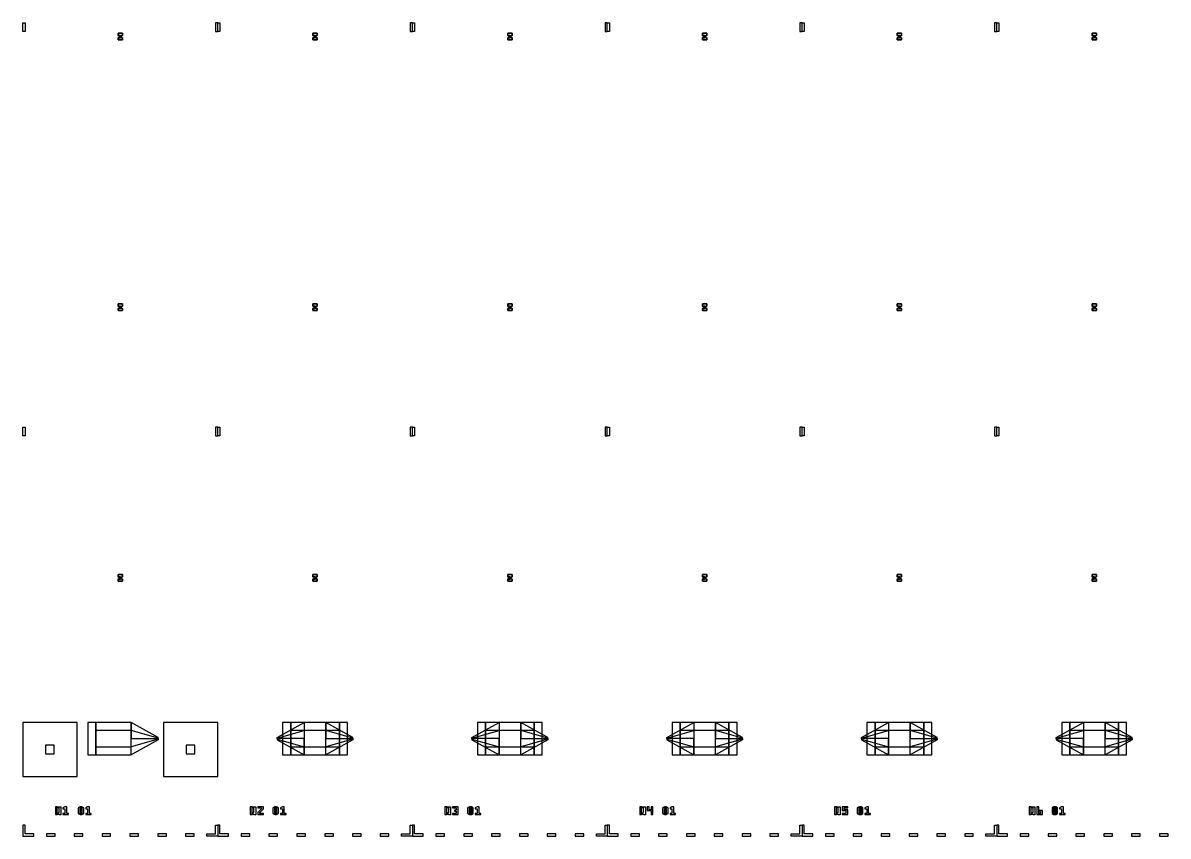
# Model space of a CAD drawing. Extents: x -50899 to 50899, y -48295 to 50898.
# Drawn here: x -27900 to -17317, y -39225 to -31714 of the extents above; entities that cross this region are included whole.
import ezdxf

# ---------------------------------------------------------------- set-up
doc = ezdxf.new("R2010")
doc.units = 0
doc.layers.add('GAP', color=1, linetype='continuous')
doc.layers.add('PIN', color=3, linetype='continuous')

# ---------------------------------------------------------------- blocks, each defined once
blk = doc.blocks.new('Q1')
at = {"layer": 'GAP'}
for points in [[(-100, 7331), (-100, 7411), (-80, 7411), (-80, 7331), (-100, 7331)], [(1700, 7331), (1700, 7411), (1680, 7411), (1680, 7331), (1700, 7331)], [(-100, 3596), (-100, 3676), (-80, 3676), (-80, 3596), (-100, 3596)], [(1700, 3596), (1700, 3676), (1680, 3676), (1680, 3596), (1700, 3596)], [(-100, -100), (0, -100), (0, -80), (-80, -80), (-80, 0), (-100, 0), (-100, -100)], [(1700, -100), (1600, -100), (1600, -80), (1680, -80), (1680, 0), (1700, 0), (1700, -100)], [(117, -100), (197, -100), (197, -80), (117, -80), (117, -100)], [(374, -100), (454, -100), (454, -80), (374, -80), (374, -100)], [(631, -100), (711, -100), (711, -80), (631, -80), (631, -100)], [(889, -100), (969, -100), (969, -80), (889, -80), (889, -100)], [(1146, -100), (1226, -100), (1226, -80), (1146, -80), (1146, -100)], [(1403, -100), (1483, -100), (1483, -80), (1403, -80), (1403, -100)]]:
    blk.add_lwpolyline(points, dxfattribs=at)
blk = doc.blocks.new('Q1GAP')
for points in [[(780, 7296), (780, 7316), (780, 7316), (780, 7296), (780, 7296)], [(820, 7316), (820, 7316), (780, 7316), (780, 7316), (820, 7316)], [(820, 7296), (820, 7316), (820, 7316), (820, 7296), (820, 7296)], [(798, 7286), (780, 7296), (780, 7296), (797, 7286), (798, 7286)], [(780, 7274), (800, 7284), (800, 7284), (780, 7274), (780, 7274)], [(780, 7254), (780, 7274), (780, 7274), (780, 7254), (780, 7254)], [(820, 7254), (820, 7254), (780, 7254), (780, 7254), (820, 7254)], [(803, 7286), (803, 7286), (797, 7286), (797, 7286), (803, 7286)], [(800, 7284), (800, 7286), (800, 7286), (800, 7284), (800, 7284)], [(800, 7284), (800, 7286), (800, 7286), (800, 7284), (800, 7284)], [(820, 7274), (800, 7284), (800, 7284), (820, 7274), (820, 7274)], [(802, 7286), (820, 7296), (820, 7296), (803, 7286), (802, 7286)], [(820, 7254), (820, 7274), (820, 7274), (820, 7254), (820, 7254)], [(780, 4796), (780, 4816), (780, 4816), (780, 4796), (780, 4796)], [(820, 4816), (820, 4816), (780, 4816), (780, 4816), (820, 4816)], [(798, 4786), (780, 4796), (780, 4796), (797, 4786), (798, 4786)], [(780, 4774), (800, 4784), (800, 4784), (780, 4774), (780, 4774)], [(780, 4754), (780, 4774), (780, 4774), (780, 4754), (780, 4754)], [(803, 4786), (803, 4786), (797, 4786), (797, 4786), (803, 4786)], [(800, 4784), (800, 4786), (800, 4786), (800, 4784), (800, 4784)], [(800, 4784), (800, 4786), (800, 4786), (800, 4784), (800, 4784)], [(820, 4774), (800, 4784), (800, 4784), (820, 4774), (820, 4774)], [(802, 4786), (820, 4796), (820, 4796), (803, 4786), (802, 4786)], [(820, 4796), (820, 4816), (820, 4816), (820, 4796), (820, 4796)], [(820, 4754), (820, 4774), (820, 4774), (820, 4754), (820, 4754)], [(820, 4754), (820, 4754), (780, 4754), (780, 4754), (820, 4754)], [(780, 2296), (780, 2316), (780, 2316), (780, 2296), (780, 2296)], [(820, 2316), (820, 2316), (780, 2316), (780, 2316), (820, 2316)], [(798, 2286), (780, 2296), (780, 2296), (797, 2286), (798, 2286)], [(780, 2274), (800, 2284), (800, 2284), (780, 2274), (780, 2274)], [(780, 2254), (780, 2274), (780, 2274), (780, 2254), (780, 2254)], [(820, 2254), (820, 2254), (780, 2254), (780, 2254), (820, 2254)], [(803, 2286), (803, 2286), (797, 2286), (797, 2286), (803, 2286)], [(800, 2284), (800, 2286), (800, 2286), (800, 2284), (800, 2284)], [(800, 2284), (800, 2286), (800, 2286), (800, 2284), (800, 2284)], [(820, 2274), (800, 2284), (800, 2284), (820, 2274), (820, 2274)], [(802, 2286), (820, 2296), (820, 2296), (803, 2286), (802, 2286)], [(820, 2296), (820, 2316), (820, 2316), (820, 2296), (820, 2296)], [(820, 2254), (820, 2274), (820, 2274), (820, 2254), (820, 2254)], [(-100, 950), (-100, 450), (400, 450), (400, 950), (-100, 950)], [(1200, 950), (1200, 450), (1700, 450), (1700, 950), (1200, 950)], [(2500, 800), (2250, 800), (2250, 810), (2500, 950), (2500, 800)], [(2500, 800), (2250, 800), (2250, 810), (2500, 950), (2500, 800)], [(2825, 950), (2500, 950), (2500, 650), (2825, 650), (2825, 950)], [(2825, 950), (2500, 950), (2500, 650), (2825, 650), (2825, 950)], [(2900, 950), (2825, 950), (2825, 650), (2900, 650), (2900, 950)], [(2900, 950), (2825, 950), (2825, 650), (2900, 650), (2900, 950)], [(2500, 800), (2250, 800), (2250, 790), (2500, 650), (2500, 800)], [(2500, 800), (2250, 800), (2250, 790), (2500, 650), (2500, 800)], [(110, 740), (110, 660), (190, 660), (190, 740), (110, 740)], [(1410, 740), (1410, 660), (1490, 660), (1490, 740), (1410, 740)]]:
    blk.add_lwpolyline(points)
at = {"layer": 'GAP'}
for points in [[(200, 100), (218, 100), (218, 170), (200, 170), (200, 100)], [(218, 109), (226, 109), (226, 118), (235, 118), (235, 161), (218, 161), (218, 170), (252, 170), (252, 96), (235, 96), (235, 100), (218, 100), (218, 109)], [(270, 100), (322, 100), (322, 109), (305, 109), (305, 170), (288, 170), (270, 161), (270, 152), (288, 152), (288, 109), (270, 109), (270, 100), (270, 100)]]:
    blk.add_lwpolyline(points, dxfattribs=at)
blk = doc.blocks.new('Q1PIN')
for points in [[(820, 7296.2), (820, 7316.2), (780, 7316.2), (780, 7296.2), (820, 7296.2)], [(800, 7286.2), (800, 7296.2), (780, 7296.2), (797.5, 7286.2), (800, 7286.2)], [(800, 7274), (800, 7284), (799.85, 7284), (780, 7274), (800, 7274)], [(820, 7254), (820, 7274), (780, 7274), (780, 7254), (820, 7254)], [(800.15, 7284), (800.15, 7286), (799.85, 7286), (799.85, 7284), (800.15, 7284)], [(800, 7286.2), (800, 7296.2), (820, 7296.2), (802.5, 7286.2), (800, 7286.2)], [(800, 7274), (800, 7284), (800.15, 7284), (820, 7274), (800, 7274)], [(820, 4796.2), (820, 4816.2), (780, 4816.2), (780, 4796.2), (820, 4796.2)], [(800, 4786.2), (800, 4796.2), (780, 4796.2), (797.5, 4786.2), (800, 4786.2)], [(800, 4774), (800, 4784), (799.85, 4784), (780, 4774), (800, 4774)], [(820, 4754), (820, 4774), (780, 4774), (780, 4754), (820, 4754)], [(800.15, 4784), (800.15, 4786), (799.85, 4786), (799.85, 4784), (800.15, 4784)], [(800, 4786.2), (800, 4796.2), (820, 4796.2), (802.5, 4786.2), (800, 4786.2)], [(800, 4774), (800, 4784), (800.15, 4784), (820, 4774), (800, 4774)], [(820, 2296.2), (820, 2316.2), (780, 2316.2), (780, 2296.2), (820, 2296.2)], [(800, 2286.2), (800, 2296.2), (780, 2296.2), (797.5, 2286.2), (800, 2286.2)], [(800, 2274), (800, 2284), (799.85, 2284), (780, 2274), (800, 2274)], [(820, 2254), (820, 2274), (780, 2274), (780, 2254), (820, 2254)], [(800.15, 2284), (800.15, 2286), (799.85, 2286), (799.85, 2284), (800.15, 2284)], [(800, 2286.2), (800, 2296.2), (820, 2296.2), (802.5, 2286.2), (800, 2286.2)], [(800, 2274), (800, 2284), (800.15, 2284), (820, 2274), (800, 2274)], [(2500, 800), (2250, 800), (2250, 805), (2500, 875), (2500, 800)], [(2500, 800), (2250, 800), (2250, 805), (2500, 875), (2500, 800)], [(2825, 875), (2500, 875), (2500, 725), (2825, 725), (2825, 875)], [(2825, 875), (2500, 875), (2500, 725), (2825, 725), (2825, 875)], [(2500, 800), (2250, 800), (2250, 795), (2500, 725), (2500, 800)], [(2500, 800), (2250, 800), (2250, 795), (2500, 725), (2500, 800)]]:
    blk.add_lwpolyline(points)
blk = doc.blocks.new('Q2')
at = {"layer": 'GAP'}
for points in [[(-100, 7331), (-100, 7411), (-80, 7411), (-80, 7331), (-100, 7331)], [(1700, 7331), (1700, 7411), (1680, 7411), (1680, 7331), (1700, 7331)], [(-100, 3596), (-100, 3676), (-80, 3676), (-80, 3596), (-100, 3596)], [(1700, 3596), (1700, 3676), (1680, 3676), (1680, 3596), (1700, 3596)], [(-100, -100), (0, -100), (0, -80), (-80, -80), (-80, 0), (-100, 0), (-100, -100)], [(1700, -100), (1600, -100), (1600, -80), (1680, -80), (1680, 0), (1700, 0), (1700, -100)], [(117, -100), (197, -100), (197, -80), (117, -80), (117, -100)], [(374, -100), (454, -100), (454, -80), (374, -80), (374, -100)], [(631, -100), (711, -100), (711, -80), (631, -80), (631, -100)], [(889, -100), (969, -100), (969, -80), (889, -80), (889, -100)], [(1146, -100), (1226, -100), (1226, -80), (1146, -80), (1146, -100)], [(1403, -100), (1483, -100), (1483, -80), (1403, -80), (1403, -100)]]:
    blk.add_lwpolyline(points, dxfattribs=at)
blk = doc.blocks.new('Q2GAP')
for points in [[(780, 7296), (780, 7316), (780, 7316), (780, 7296), (780, 7296)], [(820, 7316), (820, 7316), (780, 7316), (780, 7316), (820, 7316)], [(820, 7296), (820, 7316), (820, 7316), (820, 7296), (820, 7296)], [(798, 7286), (780, 7296), (780, 7296), (797, 7286), (798, 7286)], [(780, 7274), (800, 7284), (800, 7284), (780, 7274), (780, 7274)], [(780, 7254), (780, 7274), (780, 7274), (780, 7254), (780, 7254)], [(820, 7254), (820, 7254), (780, 7254), (780, 7254), (820, 7254)], [(803, 7286), (803, 7286), (797, 7286), (797, 7286), (803, 7286)], [(800, 7284), (800, 7286), (800, 7286), (800, 7284), (800, 7284)], [(800, 7284), (800, 7286), (800, 7286), (800, 7284), (800, 7284)], [(820, 7274), (800, 7284), (800, 7284), (820, 7274), (820, 7274)], [(802, 7286), (820, 7296), (820, 7296), (803, 7286), (802, 7286)], [(820, 7254), (820, 7274), (820, 7274), (820, 7254), (820, 7254)], [(780, 4796), (780, 4816), (780, 4816), (780, 4796), (780, 4796)], [(820, 4816), (820, 4816), (780, 4816), (780, 4816), (820, 4816)], [(798, 4786), (780, 4796), (780, 4796), (797, 4786), (798, 4786)], [(780, 4774), (800, 4784), (800, 4784), (780, 4774), (780, 4774)], [(780, 4754), (780, 4774), (780, 4774), (780, 4754), (780, 4754)], [(803, 4786), (803, 4786), (797, 4786), (797, 4786), (803, 4786)], [(800, 4784), (800, 4786), (800, 4786), (800, 4784), (800, 4784)], [(800, 4784), (800, 4786), (800, 4786), (800, 4784), (800, 4784)], [(820, 4774), (800, 4784), (800, 4784), (820, 4774), (820, 4774)], [(802, 4786), (820, 4796), (820, 4796), (803, 4786), (802, 4786)], [(820, 4796), (820, 4816), (820, 4816), (820, 4796), (820, 4796)], [(820, 4754), (820, 4774), (820, 4774), (820, 4754), (820, 4754)], [(820, 4754), (820, 4754), (780, 4754), (780, 4754), (820, 4754)], [(780, 2296), (780, 2316), (780, 2316), (780, 2296), (780, 2296)], [(820, 2316), (820, 2316), (780, 2316), (780, 2316), (820, 2316)], [(798, 2286), (780, 2296), (780, 2296), (797, 2286), (798, 2286)], [(780, 2274), (800, 2284), (800, 2284), (780, 2274), (780, 2274)], [(780, 2254), (780, 2274), (780, 2274), (780, 2254), (780, 2254)], [(820, 2254), (820, 2254), (780, 2254), (780, 2254), (820, 2254)], [(803, 2286), (803, 2286), (797, 2286), (797, 2286), (803, 2286)], [(800, 2284), (800, 2286), (800, 2286), (800, 2284), (800, 2284)], [(800, 2284), (800, 2286), (800, 2286), (800, 2284), (800, 2284)], [(820, 2274), (800, 2284), (800, 2284), (820, 2274), (820, 2274)], [(802, 2286), (820, 2296), (820, 2296), (803, 2286), (802, 2286)], [(820, 2296), (820, 2316), (820, 2316), (820, 2296), (820, 2296)], [(820, 2254), (820, 2274), (820, 2274), (820, 2254), (820, 2254)], [(-1300, 650), (-1225, 650), (-1225, 950), (-1300, 950), (-1300, 650)], [(-1300, 650), (-1225, 650), (-1225, 950), (-1300, 950), (-1300, 650)], [(-1225, 650), (-900, 650), (-900, 950), (-1225, 950), (-1225, 650)], [(-1225, 650), (-900, 650), (-900, 950), (-1225, 950), (-1225, 650)], [(-900, 800), (-650, 800), (-650, 810), (-900, 950), (-900, 800)], [(-900, 800), (-650, 800), (-650, 810), (-900, 950), (-900, 800)], [(2500, 800), (2250, 800), (2250, 810), (2500, 950), (2500, 800)], [(2500, 800), (2250, 800), (2250, 810), (2500, 950), (2500, 800)], [(2825, 950), (2500, 950), (2500, 650), (2825, 650), (2825, 950)], [(2825, 950), (2500, 950), (2500, 650), (2825, 650), (2825, 950)], [(2900, 950), (2825, 950), (2825, 650), (2900, 650), (2900, 950)], [(2900, 950), (2825, 950), (2825, 650), (2900, 650), (2900, 950)], [(-900, 800), (-650, 800), (-650, 790), (-900, 650), (-900, 800)], [(-900, 800), (-650, 800), (-650, 790), (-900, 650), (-900, 800)], [(2500, 800), (2250, 800), (2250, 790), (2500, 650), (2500, 800)], [(2500, 800), (2250, 800), (2250, 790), (2500, 650), (2500, 800)]]:
    blk.add_lwpolyline(points)
at = {"layer": 'GAP'}
for points in [[(200, 100), (218, 100), (218, 170), (200, 170), (200, 100)], [(218, 109), (226, 109), (226, 118), (235, 118), (235, 161), (218, 161), (218, 170), (252, 170), (252, 96), (235, 96), (235, 100), (218, 100), (218, 109)], [(270, 100), (322, 100), (322, 109), (288, 109), (288, 118), (322, 152), (322, 170), (270, 170), (270, 161), (305, 161), (305, 152), (270, 118), (270, 100), (270, 100)]]:
    blk.add_lwpolyline(points, dxfattribs=at)
blk = doc.blocks.new('Q2PIN')
for points in [[(820, 7296.15), (820, 7316.15), (780, 7316.15), (780, 7296.15), (820, 7296.15)], [(800, 7286.15), (800, 7296.15), (780, 7296.15), (797.5, 7286.15), (800, 7286.15)], [(800, 7274), (800, 7284), (799.85, 7284), (780, 7274), (800, 7274)], [(820, 7254), (820, 7274), (780, 7274), (780, 7254), (820, 7254)], [(800.15, 7284), (800.15, 7286), (799.85, 7286), (799.85, 7284), (800.15, 7284)], [(800, 7286.15), (800, 7296.15), (820, 7296.15), (802.5, 7286.15), (800, 7286.15)], [(800, 7274), (800, 7284), (800.15, 7284), (820, 7274), (800, 7274)], [(820, 4796.15), (820, 4816.15), (780, 4816.15), (780, 4796.15), (820, 4796.15)], [(800, 4786.15), (800, 4796.15), (780, 4796.15), (797.5, 4786.15), (800, 4786.15)], [(800, 4774), (800, 4784), (799.85, 4784), (780, 4774), (800, 4774)], [(820, 4754), (820, 4774), (780, 4774), (780, 4754), (820, 4754)], [(800.15, 4784), (800.15, 4786), (799.85, 4786), (799.85, 4784), (800.15, 4784)], [(800, 4786.15), (800, 4796.15), (820, 4796.15), (802.5, 4786.15), (800, 4786.15)], [(800, 4774), (800, 4784), (800.15, 4784), (820, 4774), (800, 4774)], [(820, 2296.15), (820, 2316.15), (780, 2316.15), (780, 2296.15), (820, 2296.15)], [(800, 2286.15), (800, 2296.15), (780, 2296.15), (797.5, 2286.15), (800, 2286.15)], [(800, 2274), (800, 2284), (799.85, 2284), (780, 2274), (800, 2274)], [(820, 2254), (820, 2274), (780, 2274), (780, 2254), (820, 2254)], [(800.15, 2284), (800.15, 2286), (799.85, 2286), (799.85, 2284), (800.15, 2284)], [(800, 2286.15), (800, 2296.15), (820, 2296.15), (802.5, 2286.15), (800, 2286.15)], [(800, 2274), (800, 2284), (800.15, 2284), (820, 2274), (800, 2274)], [(-1225, 725), (-900, 725), (-900, 875), (-1225, 875), (-1225, 725)], [(-1225, 725), (-900, 725), (-900, 875), (-1225, 875), (-1225, 725)], [(-900, 800), (-650, 800), (-650, 805), (-900, 875), (-900, 800)], [(-900, 800), (-650, 800), (-650, 805), (-900, 875), (-900, 800)], [(2500, 800), (2250, 800), (2250, 805), (2500, 875), (2500, 800)], [(2500, 800), (2250, 800), (2250, 805), (2500, 875), (2500, 800)], [(2825, 875), (2500, 875), (2500, 725), (2825, 725), (2825, 875)], [(2825, 875), (2500, 875), (2500, 725), (2825, 725), (2825, 875)], [(-900, 800), (-650, 800), (-650, 795), (-900, 725), (-900, 800)], [(-900, 800), (-650, 800), (-650, 795), (-900, 725), (-900, 800)], [(2500, 800), (2250, 800), (2250, 795), (2500, 725), (2500, 800)], [(2500, 800), (2250, 800), (2250, 795), (2500, 725), (2500, 800)]]:
    blk.add_lwpolyline(points)
blk = doc.blocks.new('Q3')
at = {"layer": 'GAP'}
for points in [[(-100, 7331), (-100, 7411), (-80, 7411), (-80, 7331), (-100, 7331)], [(1700, 7331), (1700, 7411), (1680, 7411), (1680, 7331), (1700, 7331)], [(-100, 3596), (-100, 3676), (-80, 3676), (-80, 3596), (-100, 3596)], [(1700, 3596), (1700, 3676), (1680, 3676), (1680, 3596), (1700, 3596)], [(-100, -100), (0, -100), (0, -80), (-80, -80), (-80, 0), (-100, 0), (-100, -100)], [(1700, -100), (1600, -100), (1600, -80), (1680, -80), (1680, 0), (1700, 0), (1700, -100)], [(117, -100), (197, -100), (197, -80), (117, -80), (117, -100)], [(374, -100), (454, -100), (454, -80), (374, -80), (374, -100)], [(631, -100), (711, -100), (711, -80), (631, -80), (631, -100)], [(889, -100), (969, -100), (969, -80), (889, -80), (889, -100)], [(1146, -100), (1226, -100), (1226, -80), (1146, -80), (1146, -100)], [(1403, -100), (1483, -100), (1483, -80), (1403, -80), (1403, -100)]]:
    blk.add_lwpolyline(points, dxfattribs=at)
blk = doc.blocks.new('Q3GAP')
for points in [[(780, 7296), (780, 7316), (780, 7316), (780, 7296), (780, 7296)], [(820, 7316), (820, 7316), (780, 7316), (780, 7316), (820, 7316)], [(820, 7296), (820, 7316), (820, 7316), (820, 7296), (820, 7296)], [(798, 7286), (780, 7296), (780, 7296), (797, 7286), (798, 7286)], [(780, 7274), (800, 7284), (800, 7284), (780, 7274), (780, 7274)], [(780, 7254), (780, 7274), (780, 7274), (780, 7254), (780, 7254)], [(820, 7254), (820, 7254), (780, 7254), (780, 7254), (820, 7254)], [(803, 7286), (803, 7286), (797, 7286), (797, 7286), (803, 7286)], [(800, 7284), (800, 7286), (800, 7286), (800, 7284), (800, 7284)], [(800, 7284), (800, 7286), (800, 7286), (800, 7284), (800, 7284)], [(820, 7274), (800, 7284), (800, 7284), (820, 7274), (820, 7274)], [(802, 7286), (820, 7296), (820, 7296), (803, 7286), (802, 7286)], [(820, 7254), (820, 7274), (820, 7274), (820, 7254), (820, 7254)], [(780, 4796), (780, 4816), (780, 4816), (780, 4796), (780, 4796)], [(820, 4816), (820, 4816), (780, 4816), (780, 4816), (820, 4816)], [(798, 4786), (780, 4796), (780, 4796), (797, 4786), (798, 4786)], [(780, 4774), (800, 4784), (800, 4784), (780, 4774), (780, 4774)], [(780, 4754), (780, 4774), (780, 4774), (780, 4754), (780, 4754)], [(803, 4786), (803, 4786), (797, 4786), (797, 4786), (803, 4786)], [(800, 4784), (800, 4786), (800, 4786), (800, 4784), (800, 4784)], [(800, 4784), (800, 4786), (800, 4786), (800, 4784), (800, 4784)], [(820, 4774), (800, 4784), (800, 4784), (820, 4774), (820, 4774)], [(802, 4786), (820, 4796), (820, 4796), (803, 4786), (802, 4786)], [(820, 4796), (820, 4816), (820, 4816), (820, 4796), (820, 4796)], [(820, 4754), (820, 4774), (820, 4774), (820, 4754), (820, 4754)], [(820, 4754), (820, 4754), (780, 4754), (780, 4754), (820, 4754)], [(780, 2296), (780, 2316), (780, 2316), (780, 2296), (780, 2296)], [(820, 2316), (820, 2316), (780, 2316), (780, 2316), (820, 2316)], [(798, 2286), (780, 2296), (780, 2296), (797, 2286), (798, 2286)], [(780, 2274), (800, 2284), (800, 2284), (780, 2274), (780, 2274)], [(780, 2254), (780, 2274), (780, 2274), (780, 2254), (780, 2254)], [(820, 2254), (820, 2254), (780, 2254), (780, 2254), (820, 2254)], [(803, 2286), (803, 2286), (797, 2286), (797, 2286), (803, 2286)], [(800, 2284), (800, 2286), (800, 2286), (800, 2284), (800, 2284)], [(800, 2284), (800, 2286), (800, 2286), (800, 2284), (800, 2284)], [(820, 2274), (800, 2284), (800, 2284), (820, 2274), (820, 2274)], [(802, 2286), (820, 2296), (820, 2296), (803, 2286), (802, 2286)], [(820, 2296), (820, 2316), (820, 2316), (820, 2296), (820, 2296)], [(820, 2254), (820, 2274), (820, 2274), (820, 2254), (820, 2254)], [(-1300, 650), (-1225, 650), (-1225, 950), (-1300, 950), (-1300, 650)], [(-1300, 650), (-1225, 650), (-1225, 950), (-1300, 950), (-1300, 650)], [(-1225, 650), (-900, 650), (-900, 950), (-1225, 950), (-1225, 650)], [(-1225, 650), (-900, 650), (-900, 950), (-1225, 950), (-1225, 650)], [(-900, 800), (-650, 800), (-650, 810), (-900, 950), (-900, 800)], [(-900, 800), (-650, 800), (-650, 810), (-900, 950), (-900, 800)], [(2500, 800), (2250, 800), (2250, 810), (2500, 950), (2500, 800)], [(2500, 800), (2250, 800), (2250, 810), (2500, 950), (2500, 800)], [(2825, 950), (2500, 950), (2500, 650), (2825, 650), (2825, 950)], [(2825, 950), (2500, 950), (2500, 650), (2825, 650), (2825, 950)], [(2900, 950), (2825, 950), (2825, 650), (2900, 650), (2900, 950)], [(2900, 950), (2825, 950), (2825, 650), (2900, 650), (2900, 950)], [(-900, 800), (-650, 800), (-650, 790), (-900, 650), (-900, 800)], [(-900, 800), (-650, 800), (-650, 790), (-900, 650), (-900, 800)], [(2500, 800), (2250, 800), (2250, 790), (2500, 650), (2500, 800)], [(2500, 800), (2250, 800), (2250, 790), (2500, 650), (2500, 800)]]:
    blk.add_lwpolyline(points)
at = {"layer": 'GAP'}
for points in [[(200, 100), (218, 100), (218, 170), (200, 170), (200, 100)], [(218, 109), (226, 109), (226, 118), (235, 118), (235, 161), (218, 161), (218, 170), (252, 170), (252, 96), (235, 96), (235, 100), (218, 100), (218, 109)], [(270, 100), (322, 100), (322, 170), (270, 170), (270, 161), (305, 161), (305, 139), (288, 139), (288, 131), (305, 131), (305, 109), (270, 109), (270, 100), (270, 100)]]:
    blk.add_lwpolyline(points, dxfattribs=at)
blk = doc.blocks.new('Q3PIN')
for points in [[(820, 7296.2), (820, 7316.2), (780, 7316.2), (780, 7296.2), (820, 7296.2)], [(800, 7286.2), (800, 7296.2), (780, 7296.2), (797.5, 7286.2), (800, 7286.2)], [(800, 7274), (800, 7284), (799.825, 7284), (780, 7274), (800, 7274)], [(820, 7254), (820, 7274), (780, 7274), (780, 7254), (820, 7254)], [(800.175, 7284), (800.175, 7286), (799.825, 7286), (799.825, 7284), (800.175, 7284)], [(800, 7286.2), (800, 7296.2), (820, 7296.2), (802.5, 7286.2), (800, 7286.2)], [(800, 7274), (800, 7284), (800.175, 7284), (820, 7274), (800, 7274)], [(820, 4796.2), (820, 4816.2), (780, 4816.2), (780, 4796.2), (820, 4796.2)], [(800, 4786.2), (800, 4796.2), (780, 4796.2), (797.5, 4786.2), (800, 4786.2)], [(800, 4774), (800, 4784), (799.825, 4784), (780, 4774), (800, 4774)], [(820, 4754), (820, 4774), (780, 4774), (780, 4754), (820, 4754)], [(800.175, 4784), (800.175, 4786), (799.825, 4786), (799.825, 4784), (800.175, 4784)], [(800, 4786.2), (800, 4796.2), (820, 4796.2), (802.5, 4786.2), (800, 4786.2)], [(800, 4774), (800, 4784), (800.175, 4784), (820, 4774), (800, 4774)], [(820, 2296.2), (820, 2316.2), (780, 2316.2), (780, 2296.2), (820, 2296.2)], [(800, 2286.2), (800, 2296.2), (780, 2296.2), (797.5, 2286.2), (800, 2286.2)], [(800, 2274), (800, 2284), (799.825, 2284), (780, 2274), (800, 2274)], [(820, 2254), (820, 2274), (780, 2274), (780, 2254), (820, 2254)], [(800.175, 2284), (800.175, 2286), (799.825, 2286), (799.825, 2284), (800.175, 2284)], [(800, 2286.2), (800, 2296.2), (820, 2296.2), (802.5, 2286.2), (800, 2286.2)], [(800, 2274), (800, 2284), (800.175, 2284), (820, 2274), (800, 2274)], [(-1225, 725), (-900, 725), (-900, 875), (-1225, 875), (-1225, 725)], [(-1225, 725), (-900, 725), (-900, 875), (-1225, 875), (-1225, 725)], [(-900, 800), (-650, 800), (-650, 805), (-900, 875), (-900, 800)], [(-900, 800), (-650, 800), (-650, 805), (-900, 875), (-900, 800)], [(2500, 800), (2250, 800), (2250, 805), (2500, 875), (2500, 800)], [(2500, 800), (2250, 800), (2250, 805), (2500, 875), (2500, 800)], [(2825, 875), (2500, 875), (2500, 725), (2825, 725), (2825, 875)], [(2825, 875), (2500, 875), (2500, 725), (2825, 725), (2825, 875)], [(-900, 800), (-650, 800), (-650, 795), (-900, 725), (-900, 800)], [(-900, 800), (-650, 800), (-650, 795), (-900, 725), (-900, 800)], [(2500, 800), (2250, 800), (2250, 795), (2500, 725), (2500, 800)], [(2500, 800), (2250, 800), (2250, 795), (2500, 725), (2500, 800)]]:
    blk.add_lwpolyline(points)
blk = doc.blocks.new('Q4')
at = {"layer": 'GAP'}
for points in [[(-100, 7331), (-100, 7411), (-80, 7411), (-80, 7331), (-100, 7331)], [(1700, 7331), (1700, 7411), (1680, 7411), (1680, 7331), (1700, 7331)], [(-100, 3596), (-100, 3676), (-80, 3676), (-80, 3596), (-100, 3596)], [(1700, 3596), (1700, 3676), (1680, 3676), (1680, 3596), (1700, 3596)], [(-100, -100), (0, -100), (0, -80), (-80, -80), (-80, 0), (-100, 0), (-100, -100)], [(1700, -100), (1600, -100), (1600, -80), (1680, -80), (1680, 0), (1700, 0), (1700, -100)], [(117, -100), (197, -100), (197, -80), (117, -80), (117, -100)], [(374, -100), (454, -100), (454, -80), (374, -80), (374, -100)], [(631, -100), (711, -100), (711, -80), (631, -80), (631, -100)], [(889, -100), (969, -100), (969, -80), (889, -80), (889, -100)], [(1146, -100), (1226, -100), (1226, -80), (1146, -80), (1146, -100)], [(1403, -100), (1483, -100), (1483, -80), (1403, -80), (1403, -100)]]:
    blk.add_lwpolyline(points, dxfattribs=at)
blk = doc.blocks.new('Q4GAP')
for points in [[(780, 7296), (780, 7316), (780, 7316), (780, 7296), (780, 7296)], [(820, 7316), (820, 7316), (780, 7316), (780, 7316), (820, 7316)], [(820, 7296), (820, 7316), (820, 7316), (820, 7296), (820, 7296)], [(798, 7286), (780, 7296), (780, 7296), (797, 7286), (798, 7286)], [(780, 7274), (800, 7284), (800, 7284), (780, 7274), (780, 7274)], [(780, 7254), (780, 7274), (780, 7274), (780, 7254), (780, 7254)], [(820, 7254), (820, 7254), (780, 7254), (780, 7254), (820, 7254)], [(803, 7286), (803, 7286), (797, 7286), (797, 7286), (803, 7286)], [(800, 7284), (800, 7286), (800, 7286), (800, 7284), (800, 7284)], [(800, 7284), (800, 7286), (800, 7286), (800, 7284), (800, 7284)], [(820, 7274), (800, 7284), (800, 7284), (820, 7274), (820, 7274)], [(802, 7286), (820, 7296), (820, 7296), (803, 7286), (802, 7286)], [(820, 7254), (820, 7274), (820, 7274), (820, 7254), (820, 7254)], [(780, 4796), (780, 4816), (780, 4816), (780, 4796), (780, 4796)], [(820, 4816), (820, 4816), (780, 4816), (780, 4816), (820, 4816)], [(798, 4786), (780, 4796), (780, 4796), (797, 4786), (798, 4786)], [(780, 4774), (800, 4784), (800, 4784), (780, 4774), (780, 4774)], [(780, 4754), (780, 4774), (780, 4774), (780, 4754), (780, 4754)], [(803, 4786), (803, 4786), (797, 4786), (797, 4786), (803, 4786)], [(800, 4784), (800, 4786), (800, 4786), (800, 4784), (800, 4784)], [(800, 4784), (800, 4786), (800, 4786), (800, 4784), (800, 4784)], [(820, 4774), (800, 4784), (800, 4784), (820, 4774), (820, 4774)], [(802, 4786), (820, 4796), (820, 4796), (803, 4786), (802, 4786)], [(820, 4796), (820, 4816), (820, 4816), (820, 4796), (820, 4796)], [(820, 4754), (820, 4774), (820, 4774), (820, 4754), (820, 4754)], [(820, 4754), (820, 4754), (780, 4754), (780, 4754), (820, 4754)], [(780, 2296), (780, 2316), (780, 2316), (780, 2296), (780, 2296)], [(820, 2316), (820, 2316), (780, 2316), (780, 2316), (820, 2316)], [(798, 2286), (780, 2296), (780, 2296), (797, 2286), (798, 2286)], [(780, 2274), (800, 2284), (800, 2284), (780, 2274), (780, 2274)], [(780, 2254), (780, 2274), (780, 2274), (780, 2254), (780, 2254)], [(820, 2254), (820, 2254), (780, 2254), (780, 2254), (820, 2254)], [(803, 2286), (803, 2286), (797, 2286), (797, 2286), (803, 2286)], [(800, 2284), (800, 2286), (800, 2286), (800, 2284), (800, 2284)], [(800, 2284), (800, 2286), (800, 2286), (800, 2284), (800, 2284)], [(820, 2274), (800, 2284), (800, 2284), (820, 2274), (820, 2274)], [(802, 2286), (820, 2296), (820, 2296), (803, 2286), (802, 2286)], [(820, 2296), (820, 2316), (820, 2316), (820, 2296), (820, 2296)], [(820, 2254), (820, 2274), (820, 2274), (820, 2254), (820, 2254)], [(-1300, 650), (-1225, 650), (-1225, 950), (-1300, 950), (-1300, 650)], [(-1300, 650), (-1225, 650), (-1225, 950), (-1300, 950), (-1300, 650)], [(-1225, 650), (-900, 650), (-900, 950), (-1225, 950), (-1225, 650)], [(-1225, 650), (-900, 650), (-900, 950), (-1225, 950), (-1225, 650)], [(-900, 800), (-650, 800), (-650, 810), (-900, 950), (-900, 800)], [(-900, 800), (-650, 800), (-650, 810), (-900, 950), (-900, 800)], [(2500, 800), (2250, 800), (2250, 810), (2500, 950), (2500, 800)], [(2500, 800), (2250, 800), (2250, 810), (2500, 950), (2500, 800)], [(2825, 950), (2500, 950), (2500, 650), (2825, 650), (2825, 950)], [(2825, 950), (2500, 950), (2500, 650), (2825, 650), (2825, 950)], [(2900, 950), (2825, 950), (2825, 650), (2900, 650), (2900, 950)], [(2900, 950), (2825, 950), (2825, 650), (2900, 650), (2900, 950)], [(-900, 800), (-650, 800), (-650, 790), (-900, 650), (-900, 800)], [(-900, 800), (-650, 800), (-650, 790), (-900, 650), (-900, 800)], [(2500, 800), (2250, 800), (2250, 790), (2500, 650), (2500, 800)], [(2500, 800), (2250, 800), (2250, 790), (2500, 650), (2500, 800)]]:
    blk.add_lwpolyline(points)
at = {"layer": 'GAP'}
for points in [[(200, 100), (218, 100), (218, 170), (200, 170), (200, 100)], [(218, 109), (226, 109), (226, 118), (235, 118), (235, 161), (218, 161), (218, 170), (252, 170), (252, 96), (235, 96), (235, 100), (218, 100), (218, 109)], [(305, 100), (322, 100), (322, 170), (305, 170), (305, 144), (288, 144), (288, 170), (270, 170), (270, 135), (305, 135), (305, 100), (305, 100)]]:
    blk.add_lwpolyline(points, dxfattribs=at)
blk = doc.blocks.new('Q4PIN')
for points in [[(820, 7296.15), (820, 7316.15), (780, 7316.15), (780, 7296.15), (820, 7296.15)], [(800, 7286.15), (800, 7296.15), (780, 7296.15), (797.5, 7286.15), (800, 7286.15)], [(800, 7274), (800, 7284), (799.825, 7284), (780, 7274), (800, 7274)], [(820, 7254), (820, 7274), (780, 7274), (780, 7254), (820, 7254)], [(800.175, 7284), (800.175, 7286), (799.825, 7286), (799.825, 7284), (800.175, 7284)], [(800, 7286.15), (800, 7296.15), (820, 7296.15), (802.5, 7286.15), (800, 7286.15)], [(800, 7274), (800, 7284), (800.175, 7284), (820, 7274), (800, 7274)], [(820, 4796.15), (820, 4816.15), (780, 4816.15), (780, 4796.15), (820, 4796.15)], [(800, 4786.15), (800, 4796.15), (780, 4796.15), (797.5, 4786.15), (800, 4786.15)], [(800, 4774), (800, 4784), (799.825, 4784), (780, 4774), (800, 4774)], [(820, 4754), (820, 4774), (780, 4774), (780, 4754), (820, 4754)], [(800.175, 4784), (800.175, 4786), (799.825, 4786), (799.825, 4784), (800.175, 4784)], [(800, 4786.15), (800, 4796.15), (820, 4796.15), (802.5, 4786.15), (800, 4786.15)], [(800, 4774), (800, 4784), (800.175, 4784), (820, 4774), (800, 4774)], [(820, 2296.15), (820, 2316.15), (780, 2316.15), (780, 2296.15), (820, 2296.15)], [(800, 2286.15), (800, 2296.15), (780, 2296.15), (797.5, 2286.15), (800, 2286.15)], [(800, 2274), (800, 2284), (799.825, 2284), (780, 2274), (800, 2274)], [(820, 2254), (820, 2274), (780, 2274), (780, 2254), (820, 2254)], [(800.175, 2284), (800.175, 2286), (799.825, 2286), (799.825, 2284), (800.175, 2284)], [(800, 2286.15), (800, 2296.15), (820, 2296.15), (802.5, 2286.15), (800, 2286.15)], [(800, 2274), (800, 2284), (800.175, 2284), (820, 2274), (800, 2274)], [(-1225, 725), (-900, 725), (-900, 875), (-1225, 875), (-1225, 725)], [(-1225, 725), (-900, 725), (-900, 875), (-1225, 875), (-1225, 725)], [(-900, 800), (-650, 800), (-650, 805), (-900, 875), (-900, 800)], [(-900, 800), (-650, 800), (-650, 805), (-900, 875), (-900, 800)], [(2500, 800), (2250, 800), (2250, 805), (2500, 875), (2500, 800)], [(2500, 800), (2250, 800), (2250, 805), (2500, 875), (2500, 800)], [(2825, 875), (2500, 875), (2500, 725), (2825, 725), (2825, 875)], [(2825, 875), (2500, 875), (2500, 725), (2825, 725), (2825, 875)], [(-900, 800), (-650, 800), (-650, 795), (-900, 725), (-900, 800)], [(-900, 800), (-650, 800), (-650, 795), (-900, 725), (-900, 800)], [(2500, 800), (2250, 800), (2250, 795), (2500, 725), (2500, 800)], [(2500, 800), (2250, 800), (2250, 795), (2500, 725), (2500, 800)]]:
    blk.add_lwpolyline(points)
blk = doc.blocks.new('Q5')
at = {"layer": 'GAP'}
for points in [[(-100, 7331), (-100, 7411), (-80, 7411), (-80, 7331), (-100, 7331)], [(1700, 7331), (1700, 7411), (1680, 7411), (1680, 7331), (1700, 7331)], [(-100, 3596), (-100, 3676), (-80, 3676), (-80, 3596), (-100, 3596)], [(1700, 3596), (1700, 3676), (1680, 3676), (1680, 3596), (1700, 3596)], [(-100, -100), (0, -100), (0, -80), (-80, -80), (-80, 0), (-100, 0), (-100, -100)], [(1700, -100), (1600, -100), (1600, -80), (1680, -80), (1680, 0), (1700, 0), (1700, -100)], [(117, -100), (197, -100), (197, -80), (117, -80), (117, -100)], [(374, -100), (454, -100), (454, -80), (374, -80), (374, -100)], [(631, -100), (711, -100), (711, -80), (631, -80), (631, -100)], [(889, -100), (969, -100), (969, -80), (889, -80), (889, -100)], [(1146, -100), (1226, -100), (1226, -80), (1146, -80), (1146, -100)], [(1403, -100), (1483, -100), (1483, -80), (1403, -80), (1403, -100)]]:
    blk.add_lwpolyline(points, dxfattribs=at)
blk = doc.blocks.new('Q5GAP')
for points in [[(780, 7296), (780, 7316), (780, 7316), (780, 7296), (780, 7296)], [(820, 7316), (820, 7316), (780, 7316), (780, 7316), (820, 7316)], [(820, 7296), (820, 7316), (820, 7316), (820, 7296), (820, 7296)], [(798, 7286), (780, 7296), (780, 7296), (797, 7286), (798, 7286)], [(780, 7274), (800, 7284), (800, 7284), (780, 7274), (780, 7274)], [(780, 7254), (780, 7274), (780, 7274), (780, 7254), (780, 7254)], [(820, 7254), (820, 7254), (780, 7254), (780, 7254), (820, 7254)], [(803, 7286), (803, 7286), (797, 7286), (797, 7286), (803, 7286)], [(800, 7284), (800, 7286), (800, 7286), (800, 7284), (800, 7284)], [(800, 7284), (800, 7286), (800, 7286), (800, 7284), (800, 7284)], [(820, 7274), (800, 7284), (800, 7284), (820, 7274), (820, 7274)], [(802, 7286), (820, 7296), (820, 7296), (803, 7286), (802, 7286)], [(820, 7254), (820, 7274), (820, 7274), (820, 7254), (820, 7254)], [(780, 4796), (780, 4816), (780, 4816), (780, 4796), (780, 4796)], [(820, 4816), (820, 4816), (780, 4816), (780, 4816), (820, 4816)], [(798, 4786), (780, 4796), (780, 4796), (797, 4786), (798, 4786)], [(780, 4774), (800, 4784), (800, 4784), (780, 4774), (780, 4774)], [(780, 4754), (780, 4774), (780, 4774), (780, 4754), (780, 4754)], [(803, 4786), (803, 4786), (797, 4786), (797, 4786), (803, 4786)], [(800, 4784), (800, 4786), (800, 4786), (800, 4784), (800, 4784)], [(800, 4784), (800, 4786), (800, 4786), (800, 4784), (800, 4784)], [(820, 4774), (800, 4784), (800, 4784), (820, 4774), (820, 4774)], [(802, 4786), (820, 4796), (820, 4796), (803, 4786), (802, 4786)], [(820, 4796), (820, 4816), (820, 4816), (820, 4796), (820, 4796)], [(820, 4754), (820, 4774), (820, 4774), (820, 4754), (820, 4754)], [(820, 4754), (820, 4754), (780, 4754), (780, 4754), (820, 4754)], [(780, 2296), (780, 2316), (780, 2316), (780, 2296), (780, 2296)], [(820, 2316), (820, 2316), (780, 2316), (780, 2316), (820, 2316)], [(798, 2286), (780, 2296), (780, 2296), (797, 2286), (798, 2286)], [(780, 2274), (800, 2284), (800, 2284), (780, 2274), (780, 2274)], [(780, 2254), (780, 2274), (780, 2274), (780, 2254), (780, 2254)], [(820, 2254), (820, 2254), (780, 2254), (780, 2254), (820, 2254)], [(803, 2286), (803, 2286), (797, 2286), (797, 2286), (803, 2286)], [(800, 2284), (800, 2286), (800, 2286), (800, 2284), (800, 2284)], [(800, 2284), (800, 2286), (800, 2286), (800, 2284), (800, 2284)], [(820, 2274), (800, 2284), (800, 2284), (820, 2274), (820, 2274)], [(802, 2286), (820, 2296), (820, 2296), (803, 2286), (802, 2286)], [(820, 2296), (820, 2316), (820, 2316), (820, 2296), (820, 2296)], [(820, 2254), (820, 2274), (820, 2274), (820, 2254), (820, 2254)], [(-1300, 650), (-1225, 650), (-1225, 950), (-1300, 950), (-1300, 650)], [(-1300, 650), (-1225, 650), (-1225, 950), (-1300, 950), (-1300, 650)], [(-1225, 650), (-900, 650), (-900, 950), (-1225, 950), (-1225, 650)], [(-1225, 650), (-900, 650), (-900, 950), (-1225, 950), (-1225, 650)], [(-900, 800), (-650, 800), (-650, 810), (-900, 950), (-900, 800)], [(-900, 800), (-650, 800), (-650, 810), (-900, 950), (-900, 800)], [(2500, 800), (2250, 800), (2250, 810), (2500, 950), (2500, 800)], [(2500, 800), (2250, 800), (2250, 810), (2500, 950), (2500, 800)], [(2825, 950), (2500, 950), (2500, 650), (2825, 650), (2825, 950)], [(2825, 950), (2500, 950), (2500, 650), (2825, 650), (2825, 950)], [(2900, 950), (2825, 950), (2825, 650), (2900, 650), (2900, 950)], [(2900, 950), (2825, 950), (2825, 650), (2900, 650), (2900, 950)], [(-900, 800), (-650, 800), (-650, 790), (-900, 650), (-900, 800)], [(-900, 800), (-650, 800), (-650, 790), (-900, 650), (-900, 800)], [(2500, 800), (2250, 800), (2250, 790), (2500, 650), (2500, 800)], [(2500, 800), (2250, 800), (2250, 790), (2500, 650), (2500, 800)]]:
    blk.add_lwpolyline(points)
at = {"layer": 'GAP'}
for points in [[(200, 100), (218, 100), (218, 170), (200, 170), (200, 100)], [(218, 109), (226, 109), (226, 118), (235, 118), (235, 161), (218, 161), (218, 170), (252, 170), (252, 96), (235, 96), (235, 100), (218, 100), (218, 109)], [(270, 100), (322, 100), (322, 144), (288, 144), (288, 161), (322, 161), (322, 170), (270, 170), (270, 135), (305, 135), (305, 109), (270, 109), (270, 100), (270, 100)]]:
    blk.add_lwpolyline(points, dxfattribs=at)
blk = doc.blocks.new('Q5PIN')
for points in [[(820, 7296.2), (820, 7316.2), (780, 7316.2), (780, 7296.2), (820, 7296.2)], [(800, 7286.2), (800, 7296.2), (780, 7296.2), (797.5, 7286.2), (800, 7286.2)], [(800, 7274), (800, 7284), (799.795, 7284), (780, 7274), (800, 7274)], [(820, 7254), (820, 7274), (780, 7274), (780, 7254), (820, 7254)], [(800.205, 7284), (800.205, 7286), (799.795, 7286), (799.795, 7284), (800.205, 7284)], [(800, 7286.2), (800, 7296.2), (820, 7296.2), (802.5, 7286.2), (800, 7286.2)], [(800, 7274), (800, 7284), (800.205, 7284), (820, 7274), (800, 7274)], [(820, 4796.2), (820, 4816.2), (780, 4816.2), (780, 4796.2), (820, 4796.2)], [(800, 4786.2), (800, 4796.2), (780, 4796.2), (797.5, 4786.2), (800, 4786.2)], [(800, 4774), (800, 4784), (799.795, 4784), (780, 4774), (800, 4774)], [(820, 4754), (820, 4774), (780, 4774), (780, 4754), (820, 4754)], [(800.205, 4784), (800.205, 4786), (799.795, 4786), (799.795, 4784), (800.205, 4784)], [(800, 4786.2), (800, 4796.2), (820, 4796.2), (802.5, 4786.2), (800, 4786.2)], [(800, 4774), (800, 4784), (800.205, 4784), (820, 4774), (800, 4774)], [(820, 2296.2), (820, 2316.2), (780, 2316.2), (780, 2296.2), (820, 2296.2)], [(800, 2286.2), (800, 2296.2), (780, 2296.2), (797.5, 2286.2), (800, 2286.2)], [(800, 2274), (800, 2284), (799.795, 2284), (780, 2274), (800, 2274)], [(820, 2254), (820, 2274), (780, 2274), (780, 2254), (820, 2254)], [(800.205, 2284), (800.205, 2286), (799.795, 2286), (799.795, 2284), (800.205, 2284)], [(800, 2286.2), (800, 2296.2), (820, 2296.2), (802.5, 2286.2), (800, 2286.2)], [(800, 2274), (800, 2284), (800.205, 2284), (820, 2274), (800, 2274)], [(-1225, 725), (-900, 725), (-900, 875), (-1225, 875), (-1225, 725)], [(-1225, 725), (-900, 725), (-900, 875), (-1225, 875), (-1225, 725)], [(-900, 800), (-650, 800), (-650, 805), (-900, 875), (-900, 800)], [(-900, 800), (-650, 800), (-650, 805), (-900, 875), (-900, 800)], [(2500, 800), (2250, 800), (2250, 805), (2500, 875), (2500, 800)], [(2500, 800), (2250, 800), (2250, 805), (2500, 875), (2500, 800)], [(2825, 875), (2500, 875), (2500, 725), (2825, 725), (2825, 875)], [(2825, 875), (2500, 875), (2500, 725), (2825, 725), (2825, 875)], [(-900, 800), (-650, 800), (-650, 795), (-900, 725), (-900, 800)], [(-900, 800), (-650, 800), (-650, 795), (-900, 725), (-900, 800)], [(2500, 800), (2250, 800), (2250, 795), (2500, 725), (2500, 800)], [(2500, 800), (2250, 800), (2250, 795), (2500, 725), (2500, 800)]]:
    blk.add_lwpolyline(points)
blk = doc.blocks.new('Q6')
at = {"layer": 'GAP'}
for points in [[(-100, 7331), (-100, 7411), (-80, 7411), (-80, 7331), (-100, 7331)], [(-100, 3596), (-100, 3676), (-80, 3676), (-80, 3596), (-100, 3596)], [(-100, -100), (0, -100), (0, -80), (-80, -80), (-80, 0), (-100, 0), (-100, -100)], [(117, -100), (197, -100), (197, -80), (117, -80), (117, -100)], [(374, -100), (454, -100), (454, -80), (374, -80), (374, -100)], [(631, -100), (711, -100), (711, -80), (631, -80), (631, -100)], [(889, -100), (969, -100), (969, -80), (889, -80), (889, -100)], [(1146, -100), (1226, -100), (1226, -80), (1146, -80), (1146, -100)], [(1403, -100), (1483, -100), (1483, -80), (1403, -80), (1403, -100)]]:
    blk.add_lwpolyline(points, dxfattribs=at)
blk = doc.blocks.new('Q6GAP')
for points in [[(780, 7296), (780, 7316), (780, 7316), (780, 7296), (780, 7296)], [(820, 7316), (820, 7316), (780, 7316), (780, 7316), (820, 7316)], [(820, 7296), (820, 7316), (820, 7316), (820, 7296), (820, 7296)], [(798, 7286), (780, 7296), (780, 7296), (797, 7286), (798, 7286)], [(780, 7274), (800, 7284), (800, 7284), (780, 7274), (780, 7274)], [(780, 7254), (780, 7274), (780, 7274), (780, 7254), (780, 7254)], [(820, 7254), (820, 7254), (780, 7254), (780, 7254), (820, 7254)], [(803, 7286), (803, 7286), (797, 7286), (797, 7286), (803, 7286)], [(800, 7284), (800, 7286), (800, 7286), (800, 7284), (800, 7284)], [(800, 7284), (800, 7286), (800, 7286), (800, 7284), (800, 7284)], [(820, 7274), (800, 7284), (800, 7284), (820, 7274), (820, 7274)], [(802, 7286), (820, 7296), (820, 7296), (803, 7286), (802, 7286)], [(820, 7254), (820, 7274), (820, 7274), (820, 7254), (820, 7254)], [(780, 4796), (780, 4816), (780, 4816), (780, 4796), (780, 4796)], [(820, 4816), (820, 4816), (780, 4816), (780, 4816), (820, 4816)], [(798, 4786), (780, 4796), (780, 4796), (797, 4786), (798, 4786)], [(780, 4774), (800, 4784), (800, 4784), (780, 4774), (780, 4774)], [(780, 4754), (780, 4774), (780, 4774), (780, 4754), (780, 4754)], [(803, 4786), (803, 4786), (797, 4786), (797, 4786), (803, 4786)], [(800, 4784), (800, 4786), (800, 4786), (800, 4784), (800, 4784)], [(800, 4784), (800, 4786), (800, 4786), (800, 4784), (800, 4784)], [(820, 4774), (800, 4784), (800, 4784), (820, 4774), (820, 4774)], [(802, 4786), (820, 4796), (820, 4796), (803, 4786), (802, 4786)], [(820, 4796), (820, 4816), (820, 4816), (820, 4796), (820, 4796)], [(820, 4754), (820, 4774), (820, 4774), (820, 4754), (820, 4754)], [(820, 4754), (820, 4754), (780, 4754), (780, 4754), (820, 4754)], [(780, 2296), (780, 2316), (780, 2316), (780, 2296), (780, 2296)], [(820, 2316), (820, 2316), (780, 2316), (780, 2316), (820, 2316)], [(798, 2286), (780, 2296), (780, 2296), (797, 2286), (798, 2286)], [(780, 2274), (800, 2284), (800, 2284), (780, 2274), (780, 2274)], [(780, 2254), (780, 2274), (780, 2274), (780, 2254), (780, 2254)], [(820, 2254), (820, 2254), (780, 2254), (780, 2254), (820, 2254)], [(803, 2286), (803, 2286), (797, 2286), (797, 2286), (803, 2286)], [(800, 2284), (800, 2286), (800, 2286), (800, 2284), (800, 2284)], [(800, 2284), (800, 2286), (800, 2286), (800, 2284), (800, 2284)], [(820, 2274), (800, 2284), (800, 2284), (820, 2274), (820, 2274)], [(802, 2286), (820, 2296), (820, 2296), (803, 2286), (802, 2286)], [(820, 2296), (820, 2316), (820, 2316), (820, 2296), (820, 2296)], [(820, 2254), (820, 2274), (820, 2274), (820, 2254), (820, 2254)], [(-1300, 650), (-1225, 650), (-1225, 950), (-1300, 950), (-1300, 650)], [(-1300, 650), (-1225, 650), (-1225, 950), (-1300, 950), (-1300, 650)], [(-1225, 650), (-900, 650), (-900, 950), (-1225, 950), (-1225, 650)], [(-1225, 650), (-900, 650), (-900, 950), (-1225, 950), (-1225, 650)], [(-900, 800), (-650, 800), (-650, 810), (-900, 950), (-900, 800)], [(-900, 800), (-650, 800), (-650, 810), (-900, 950), (-900, 800)], [(-900, 800), (-650, 800), (-650, 790), (-900, 650), (-900, 800)], [(-900, 800), (-650, 800), (-650, 790), (-900, 650), (-900, 800)]]:
    blk.add_lwpolyline(points)
at = {"layer": 'GAP'}
for points in [[(200, 100), (218, 100), (218, 170), (200, 170), (200, 100)], [(218, 109), (226, 109), (226, 118), (235, 118), (235, 161), (218, 161), (218, 170), (252, 170), (252, 96), (235, 96), (235, 100), (218, 100), (218, 109)], [(270, 100), (288, 100), (288, 170), (270, 170), (270, 100)], [(288, 100), (322, 100), (322, 135), (288, 135), (288, 126), (305, 126), (305, 109), (288, 109), (288, 100)]]:
    blk.add_lwpolyline(points, dxfattribs=at)
blk = doc.blocks.new('Q6PIN')
for points in [[(820, 7296.15), (820, 7316.15), (780, 7316.15), (780, 7296.15), (820, 7296.15)], [(800, 7286.15), (800, 7296.15), (780, 7296.15), (797.5, 7286.15), (800, 7286.15)], [(800, 7274), (800, 7284), (799.795, 7284), (780, 7274), (800, 7274)], [(820, 7254), (820, 7274), (780, 7274), (780, 7254), (820, 7254)], [(800.205, 7284), (800.205, 7286), (799.795, 7286), (799.795, 7284), (800.205, 7284)], [(800, 7286.15), (800, 7296.15), (820, 7296.15), (802.5, 7286.15), (800, 7286.15)], [(800, 7274), (800, 7284), (800.205, 7284), (820, 7274), (800, 7274)], [(820, 4796.15), (820, 4816.15), (780, 4816.15), (780, 4796.15), (820, 4796.15)], [(800, 4786.15), (800, 4796.15), (780, 4796.15), (797.5, 4786.15), (800, 4786.15)], [(800, 4774), (800, 4784), (799.795, 4784), (780, 4774), (800, 4774)], [(820, 4754), (820, 4774), (780, 4774), (780, 4754), (820, 4754)], [(800.205, 4784), (800.205, 4786), (799.795, 4786), (799.795, 4784), (800.205, 4784)], [(800, 4786.15), (800, 4796.15), (820, 4796.15), (802.5, 4786.15), (800, 4786.15)], [(800, 4774), (800, 4784), (800.205, 4784), (820, 4774), (800, 4774)], [(820, 2296.15), (820, 2316.15), (780, 2316.15), (780, 2296.15), (820, 2296.15)], [(800, 2286.15), (800, 2296.15), (780, 2296.15), (797.5, 2286.15), (800, 2286.15)], [(800, 2274), (800, 2284), (799.795, 2284), (780, 2274), (800, 2274)], [(820, 2254), (820, 2274), (780, 2274), (780, 2254), (820, 2254)], [(800.205, 2284), (800.205, 2286), (799.795, 2286), (799.795, 2284), (800.205, 2284)], [(800, 2286.15), (800, 2296.15), (820, 2296.15), (802.5, 2286.15), (800, 2286.15)], [(800, 2274), (800, 2284), (800.205, 2284), (820, 2274), (800, 2274)], [(-1225, 725), (-900, 725), (-900, 875), (-1225, 875), (-1225, 725)], [(-1225, 725), (-900, 725), (-900, 875), (-1225, 875), (-1225, 725)], [(-900, 800), (-650, 800), (-650, 805), (-900, 875), (-900, 800)], [(-900, 800), (-650, 800), (-650, 805), (-900, 875), (-900, 800)], [(-900, 800), (-650, 800), (-650, 795), (-900, 725), (-900, 800)], [(-900, 800), (-650, 800), (-650, 795), (-900, 725), (-900, 800)]]:
    blk.add_lwpolyline(points)
blk = doc.blocks.new('Q7GAP')
for points in [[(-1300, 650), (-1225, 650), (-1225, 950), (-1300, 950), (-1300, 650)], [(-1300, 650), (-1225, 650), (-1225, 950), (-1300, 950), (-1300, 650)], [(-1225, 650), (-900, 650), (-900, 950), (-1225, 950), (-1225, 650)], [(-1225, 650), (-900, 650), (-900, 950), (-1225, 950), (-1225, 650)], [(-900, 800), (-650, 800), (-650, 810), (-900, 950), (-900, 800)], [(-900, 800), (-650, 800), (-650, 810), (-900, 950), (-900, 800)], [(-900, 800), (-650, 800), (-650, 790), (-900, 650), (-900, 800)], [(-900, 800), (-650, 800), (-650, 790), (-900, 650), (-900, 800)]]:
    blk.add_lwpolyline(points)
blk = doc.blocks.new('Q7PIN')
for points in [[(-1225, 725), (-900, 725), (-900, 875), (-1225, 875), (-1225, 725)], [(-1225, 725), (-900, 725), (-900, 875), (-1225, 875), (-1225, 725)], [(-900, 800), (-650, 800), (-650, 805), (-900, 875), (-900, 800)], [(-900, 800), (-650, 800), (-650, 805), (-900, 875), (-900, 800)], [(-900, 800), (-650, 800), (-650, 795), (-900, 725), (-900, 800)], [(-900, 800), (-650, 800), (-650, 795), (-900, 725), (-900, 800)]]:
    blk.add_lwpolyline(points)

msp = doc.modelspace()

# ---------------------------------------------------------------- linework, layer by layer
at = {"layer": 'GAP'}
for points in [[(-27600, -39025), (-27582, -39025), (-27582, -38955), (-27600, -38955), (-27600, -39025)], [(-27582, -39016), (-27574, -39016), (-27574, -39008), (-27565, -39008), (-27565, -38964), (-27582, -38964), (-27582, -38955), (-27548, -38955), (-27548, -39029), (-27565, -39029), (-27565, -39025), (-27582, -39025), (-27582, -39016)], [(-27530, -39025), (-27478, -39025), (-27478, -39016), (-27495, -39016), (-27495, -38955), (-27512, -38955), (-27530, -38964), (-27530, -38972), (-27512, -38972), (-27512, -39016), (-27530, -39016), (-27530, -39025), (-27530, -39025)], [(-27390, -39016), (-27372, -39025), (-27372, -38955), (-27390, -38964), (-27390, -39016)], [(-27372, -39025), (-27355, -39025), (-27338, -39016), (-27338, -38964), (-27355, -38955), (-27372, -38955), (-27372, -38964), (-27355, -38964), (-27355, -39016), (-27372, -39016), (-27372, -39025)], [(-27372, -39016), (-27364, -39016), (-27355, -38968), (-27355, -38964), (-27364, -38964), (-27372, -39012), (-27372, -39016)], [(-27320, -39025), (-27268, -39025), (-27268, -39016), (-27285, -39016), (-27285, -38955), (-27302, -38955), (-27320, -38964), (-27320, -38972), (-27302, -38972), (-27302, -39016), (-27320, -39016), (-27320, -39025), (-27320, -39025)], [(-25800, -39025), (-25782, -39025), (-25782, -38955), (-25800, -38955), (-25800, -39025)], [(-25782, -39016), (-25774, -39016), (-25774, -39008), (-25765, -39008), (-25765, -38964), (-25782, -38964), (-25782, -38955), (-25748, -38955), (-25748, -39029), (-25765, -39029), (-25765, -39025), (-25782, -39025), (-25782, -39016)], [(-25730, -39025), (-25678, -39025), (-25678, -39016), (-25712, -39016), (-25712, -39008), (-25678, -38972), (-25678, -38955), (-25730, -38955), (-25730, -38964), (-25695, -38964), (-25695, -38972), (-25730, -39008), (-25730, -39025), (-25730, -39025)], [(-25590, -39016), (-25572, -39025), (-25572, -38955), (-25590, -38964), (-25590, -39016)], [(-25572, -39025), (-25555, -39025), (-25538, -39016), (-25538, -38964), (-25555, -38955), (-25572, -38955), (-25572, -38964), (-25555, -38964), (-25555, -39016), (-25572, -39016), (-25572, -39025)], [(-25572, -39016), (-25564, -39016), (-25555, -38968), (-25555, -38964), (-25564, -38964), (-25572, -39012), (-25572, -39016)], [(-25520, -39025), (-25468, -39025), (-25468, -39016), (-25485, -39016), (-25485, -38955), (-25502, -38955), (-25520, -38964), (-25520, -38972), (-25502, -38972), (-25502, -39016), (-25520, -39016), (-25520, -39025), (-25520, -39025)], [(-24000, -39025), (-23982, -39025), (-23982, -38955), (-24000, -38955), (-24000, -39025)], [(-23982, -39016), (-23974, -39016), (-23974, -39008), (-23965, -39008), (-23965, -38964), (-23982, -38964), (-23982, -38955), (-23948, -38955), (-23948, -39029), (-23965, -39029), (-23965, -39025), (-23982, -39025), (-23982, -39016)], [(-23930, -39025), (-23878, -39025), (-23878, -38955), (-23930, -38955), (-23930, -38964), (-23895, -38964), (-23895, -38986), (-23912, -38986), (-23912, -38994), (-23895, -38994), (-23895, -39016), (-23930, -39016), (-23930, -39025), (-23930, -39025)], [(-23790, -39016), (-23772, -39025), (-23772, -38955), (-23790, -38964), (-23790, -39016)], [(-23772, -39025), (-23755, -39025), (-23738, -39016), (-23738, -38964), (-23755, -38955), (-23772, -38955), (-23772, -38964), (-23755, -38964), (-23755, -39016), (-23772, -39016), (-23772, -39025)], [(-23772, -39016), (-23764, -39016), (-23755, -38968), (-23755, -38964), (-23764, -38964), (-23772, -39012), (-23772, -39016)], [(-23720, -39025), (-23668, -39025), (-23668, -39016), (-23685, -39016), (-23685, -38955), (-23702, -38955), (-23720, -38964), (-23720, -38972), (-23702, -38972), (-23702, -39016), (-23720, -39016), (-23720, -39025), (-23720, -39025)], [(-22200, -39025), (-22182, -39025), (-22182, -38955), (-22200, -38955), (-22200, -39025)], [(-22182, -39016), (-22174, -39016), (-22174, -39008), (-22165, -39008), (-22165, -38964), (-22182, -38964), (-22182, -38955), (-22148, -38955), (-22148, -39029), (-22165, -39029), (-22165, -39025), (-22182, -39025), (-22182, -39016)], [(-22095, -39025), (-22078, -39025), (-22078, -38955), (-22095, -38955), (-22095, -38981), (-22112, -38981), (-22112, -38955), (-22130, -38955), (-22130, -38990), (-22095, -38990), (-22095, -39025), (-22095, -39025)], [(-21990, -39016), (-21972, -39025), (-21972, -38955), (-21990, -38964), (-21990, -39016)], [(-21972, -39025), (-21955, -39025), (-21938, -39016), (-21938, -38964), (-21955, -38955), (-21972, -38955), (-21972, -38964), (-21955, -38964), (-21955, -39016), (-21972, -39016), (-21972, -39025)], [(-21972, -39016), (-21964, -39016), (-21955, -38968), (-21955, -38964), (-21964, -38964), (-21972, -39012), (-21972, -39016)], [(-21920, -39025), (-21868, -39025), (-21868, -39016), (-21885, -39016), (-21885, -38955), (-21902, -38955), (-21920, -38964), (-21920, -38972), (-21902, -38972), (-21902, -39016), (-21920, -39016), (-21920, -39025), (-21920, -39025)], [(-20400, -39025), (-20382, -39025), (-20382, -38955), (-20400, -38955), (-20400, -39025)], [(-20382, -39016), (-20374, -39016), (-20374, -39008), (-20365, -39008), (-20365, -38964), (-20382, -38964), (-20382, -38955), (-20348, -38955), (-20348, -39029), (-20365, -39029), (-20365, -39025), (-20382, -39025), (-20382, -39016)], [(-20330, -39025), (-20278, -39025), (-20278, -38981), (-20312, -38981), (-20312, -38964), (-20278, -38964), (-20278, -38955), (-20330, -38955), (-20330, -38990), (-20295, -38990), (-20295, -39016), (-20330, -39016), (-20330, -39025), (-20330, -39025)], [(-20190, -39016), (-20172, -39025), (-20172, -38955), (-20190, -38964), (-20190, -39016)], [(-20172, -39025), (-20155, -39025), (-20138, -39016), (-20138, -38964), (-20155, -38955), (-20172, -38955), (-20172, -38964), (-20155, -38964), (-20155, -39016), (-20172, -39016), (-20172, -39025)], [(-20172, -39016), (-20164, -39016), (-20155, -38968), (-20155, -38964), (-20164, -38964), (-20172, -39012), (-20172, -39016)], [(-20120, -39025), (-20068, -39025), (-20068, -39016), (-20085, -39016), (-20085, -38955), (-20102, -38955), (-20120, -38964), (-20120, -38972), (-20102, -38972), (-20102, -39016), (-20120, -39016), (-20120, -39025), (-20120, -39025)], [(-18600, -39025), (-18582, -39025), (-18582, -38955), (-18600, -38955), (-18600, -39025)], [(-18582, -39016), (-18574, -39016), (-18574, -39008), (-18565, -39008), (-18565, -38964), (-18582, -38964), (-18582, -38955), (-18548, -38955), (-18548, -39029), (-18565, -39029), (-18565, -39025), (-18582, -39025), (-18582, -39016)], [(-18530, -39025), (-18512, -39025), (-18512, -38955), (-18530, -38955), (-18530, -39025)], [(-18512, -39025), (-18478, -39025), (-18478, -38990), (-18512, -38990), (-18512, -38999), (-18495, -38999), (-18495, -39016), (-18512, -39016), (-18512, -39025)], [(-18390, -39016), (-18372, -39025), (-18372, -38955), (-18390, -38964), (-18390, -39016)], [(-18372, -39025), (-18355, -39025), (-18338, -39016), (-18338, -38964), (-18355, -38955), (-18372, -38955), (-18372, -38964), (-18355, -38964), (-18355, -39016), (-18372, -39016), (-18372, -39025)], [(-18372, -39016), (-18364, -39016), (-18355, -38968), (-18355, -38964), (-18364, -38964), (-18372, -39012), (-18372, -39016)], [(-18320, -39025), (-18268, -39025), (-18268, -39016), (-18285, -39016), (-18285, -38955), (-18302, -38955), (-18320, -38964), (-18320, -38972), (-18302, -38972), (-18302, -39016), (-18320, -39016), (-18320, -39025), (-18320, -39025)]]:
    msp.add_lwpolyline(points, dxfattribs=at)

# ---------------------------------------------------------------- block references
for name, p in [('Q1', (-27800, -39125)), ('Q2', (-26000, -39125)), ('Q3', (-24200, -39125)), ('Q4', (-22400, -39125)), ('Q5', (-20600, -39125)), ('Q6', (-18800, -39125))]:
    msp.add_blockref(name, p)
for name, p in [('Q1GAP', (-27800, -39125)), ('Q2GAP', (-26000, -39125)), ('Q3GAP', (-24200, -39125)), ('Q4GAP', (-22400, -39125)), ('Q5GAP', (-20600, -39125)), ('Q6GAP', (-18800, -39125)), ('Q7GAP', (-17000, -39125))]:
    msp.add_blockref(name, p, dxfattribs=at)
at = {"layer": 'PIN'}
for name, p in [('Q1PIN', (-27800, -39125)), ('Q2PIN', (-26000, -39125)), ('Q3PIN', (-24200, -39125)), ('Q4PIN', (-22400, -39125)), ('Q5PIN', (-20600, -39125)), ('Q6PIN', (-18800, -39125)), ('Q7PIN', (-17000, -39125))]:
    msp.add_blockref(name, p, dxfattribs=at)

doc.saveas('drawing.dxf')
